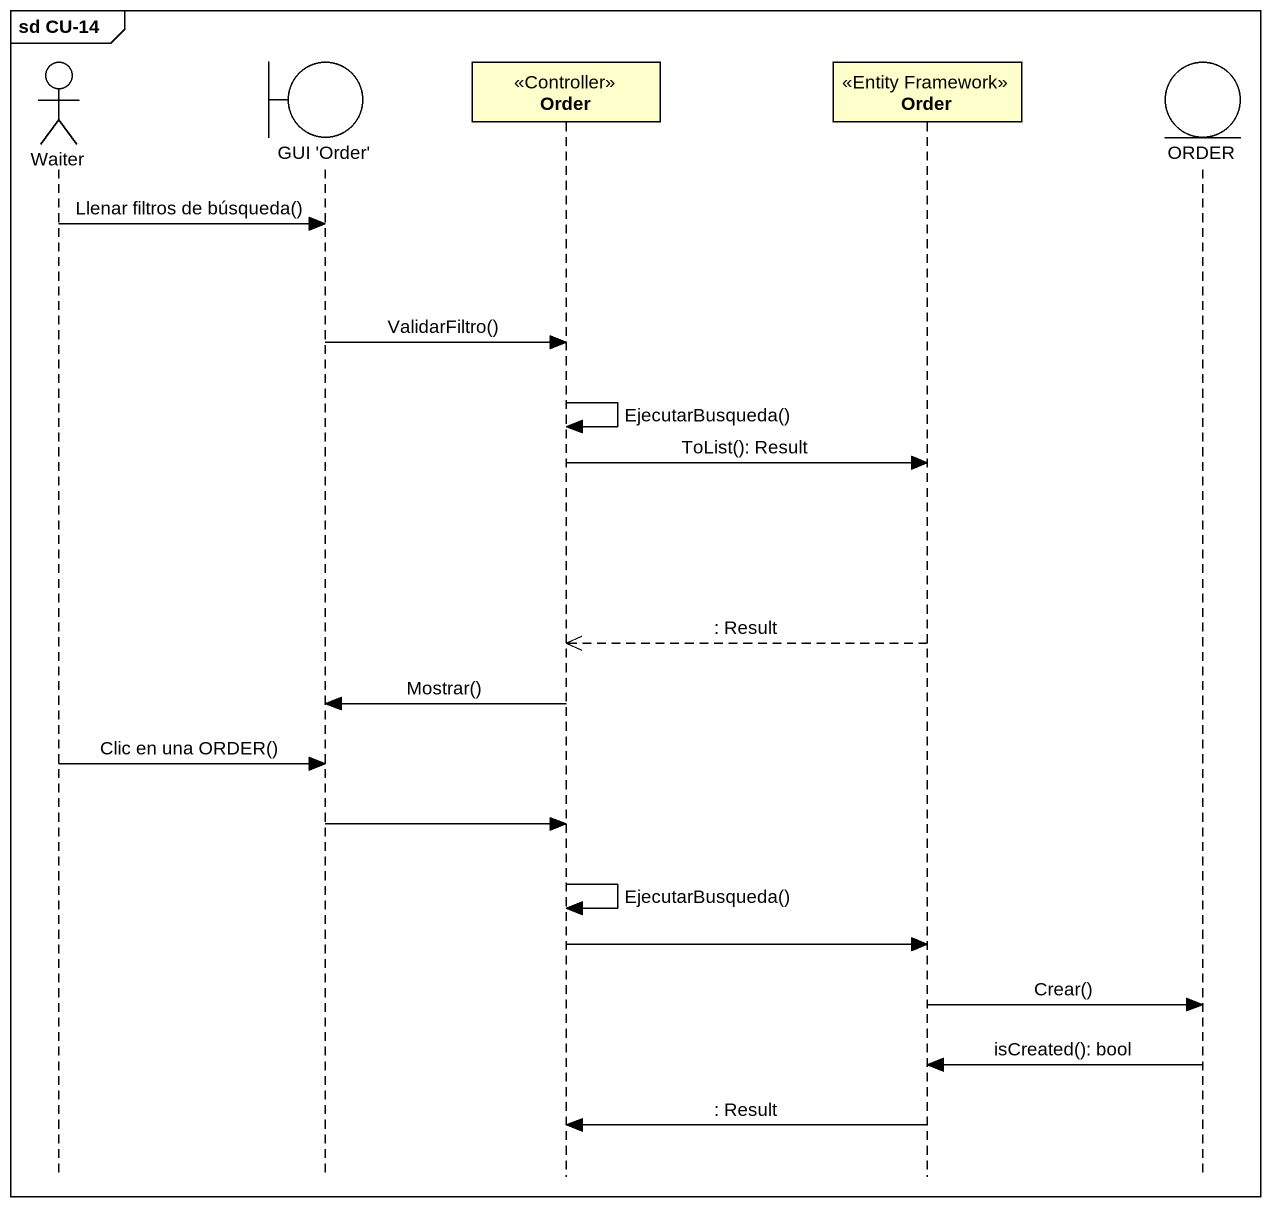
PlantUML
@startuml
mainframe sd CU-14
hide footbox
actor Waiter
boundary "GUI 'Order'" as GUI_Order
participant Order <<Controller>>
participant "Order" as Order_2 <<Entity Framework>>
entity ORDER

Waiter -> GUI_Order : Llenar filtros de búsqueda()
GUI_Order -> Order : ValidarFiltro()
Order -> Order : EjecutarBusqueda()
Order -> Order_2 : ToList(): Result
Order_2 -->> Order : : Result
Order -> GUI_Order : Mostrar()
Waiter -> GUI_Order : Clic en una ORDER()
GUI_Order -> Order
Order -> Order : EjecutarBusqueda()
Order -> Order_2
Order_2 -> ORDER : Crear()
ORDER -> Order_2 : isCreated(): bool
Order_2 -> Order : : Result
@enduml
